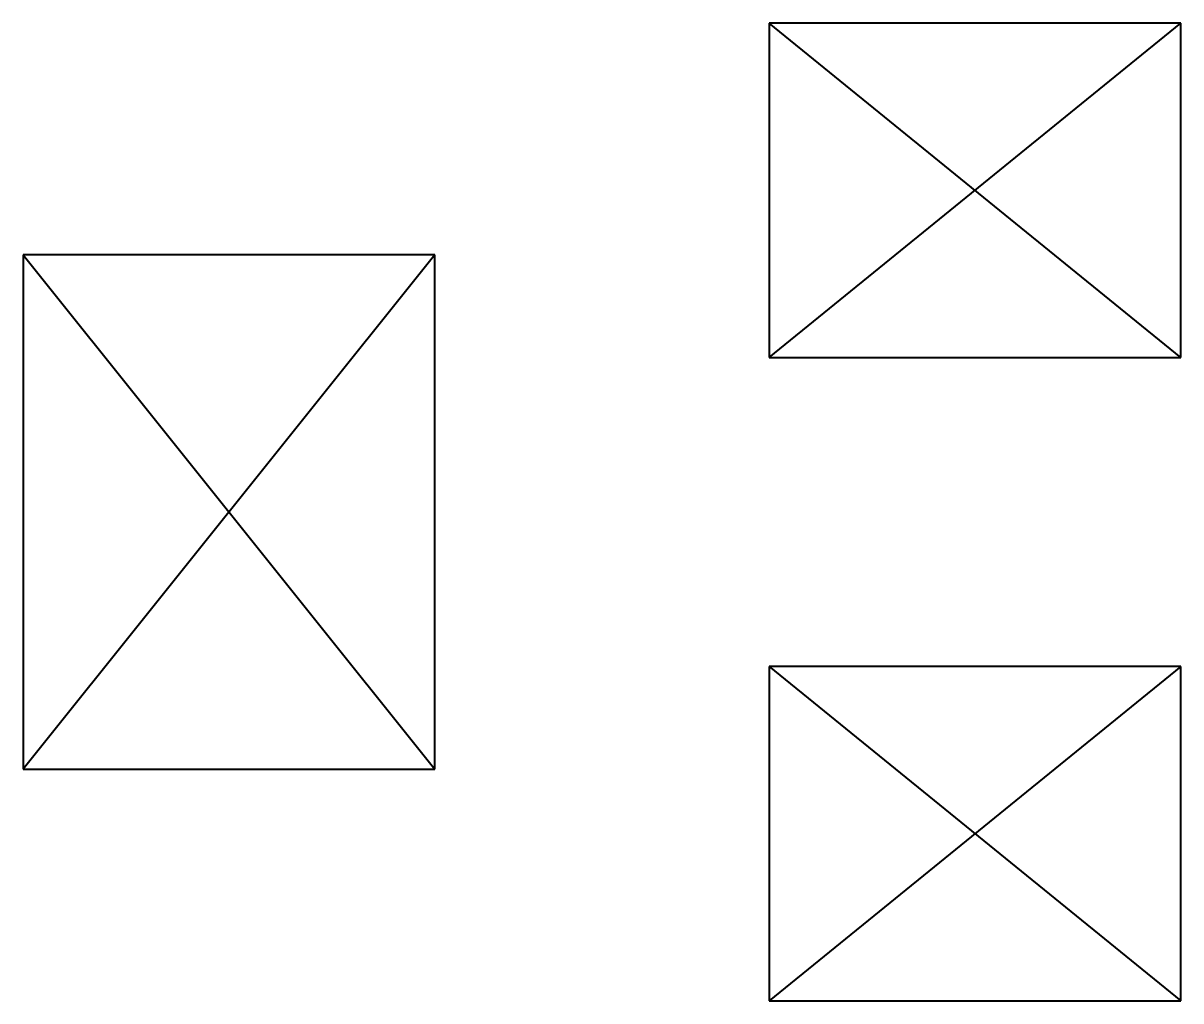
# Model space of a CAD drawing. Header units: millimetres. Extents: x -2.25 to 2.25, y -1.9 to 1.9.
import ezdxf

# ---------------------------------------------------------------- set-up
doc = ezdxf.new("R2010")
doc.units = ezdxf.units.MM
doc.linetypes.add('K5LT_BASIC', pattern=[0])

# ---------------------------------------------------------------- blocks, each defined once
blk = doc.blocks.new('U0')
at = {"color": 150, "linetype": 'K5LT_BASIC', "lineweight": 40, "true_color": 0x0080ff}
for p, q in [((2.25, 1.9), (0.65, 1.9)), ((0.65, 1.9), (0.65, 0.6)), ((2.25, 0.6), (2.25, 1.9)), ((0.65, 0.6), (2.25, 0.6))]:
    blk.add_line(p, q, dxfattribs=at)
blk = doc.blocks.new('U1')
at = {"color": 150, "linetype": 'K5LT_BASIC', "lineweight": 40, "true_color": 0x0080ff}
for p, q in [((-0.65, 1), (-2.25, 1)), ((-2.25, 1), (-2.25, -1)), ((-0.65, -1), (-0.65, 1)), ((-2.25, -1), (-0.65, -1))]:
    blk.add_line(p, q, dxfattribs=at)
blk = doc.blocks.new('U2')
at = {"color": 150, "linetype": 'K5LT_BASIC', "lineweight": 40, "true_color": 0x0080ff}
for p, q in [((2.25, -0.6), (0.65, -0.6)), ((0.65, -0.6), (0.65, -1.9)), ((2.25, -1.9), (2.25, -0.6)), ((0.65, -1.9), (2.25, -1.9))]:
    blk.add_line(p, q, dxfattribs=at)

msp = doc.modelspace()

# ---------------------------------------------------------------- linework, layer by layer
at = {"color": 150, "linetype": 'K5LT_BASIC', "lineweight": 40, "true_color": 0x0080ff}
for p, q in [((0.65, 0.6), (2.25, 1.9)), ((2.25, 0.6), (0.65, 1.9)), ((-2.25, 1), (-0.65, -1)), ((-0.65, 1), (-2.25, -1)), ((2.25, -0.6), (0.65, -1.9)), ((0.65, -0.6), (2.25, -1.9))]:
    msp.add_line(p, q, dxfattribs=at)

# ---------------------------------------------------------------- block references
for name in ['U0', 'U1', 'U2']:
    msp.add_blockref(name, (0, 0))

doc.saveas('drawing.dxf')
